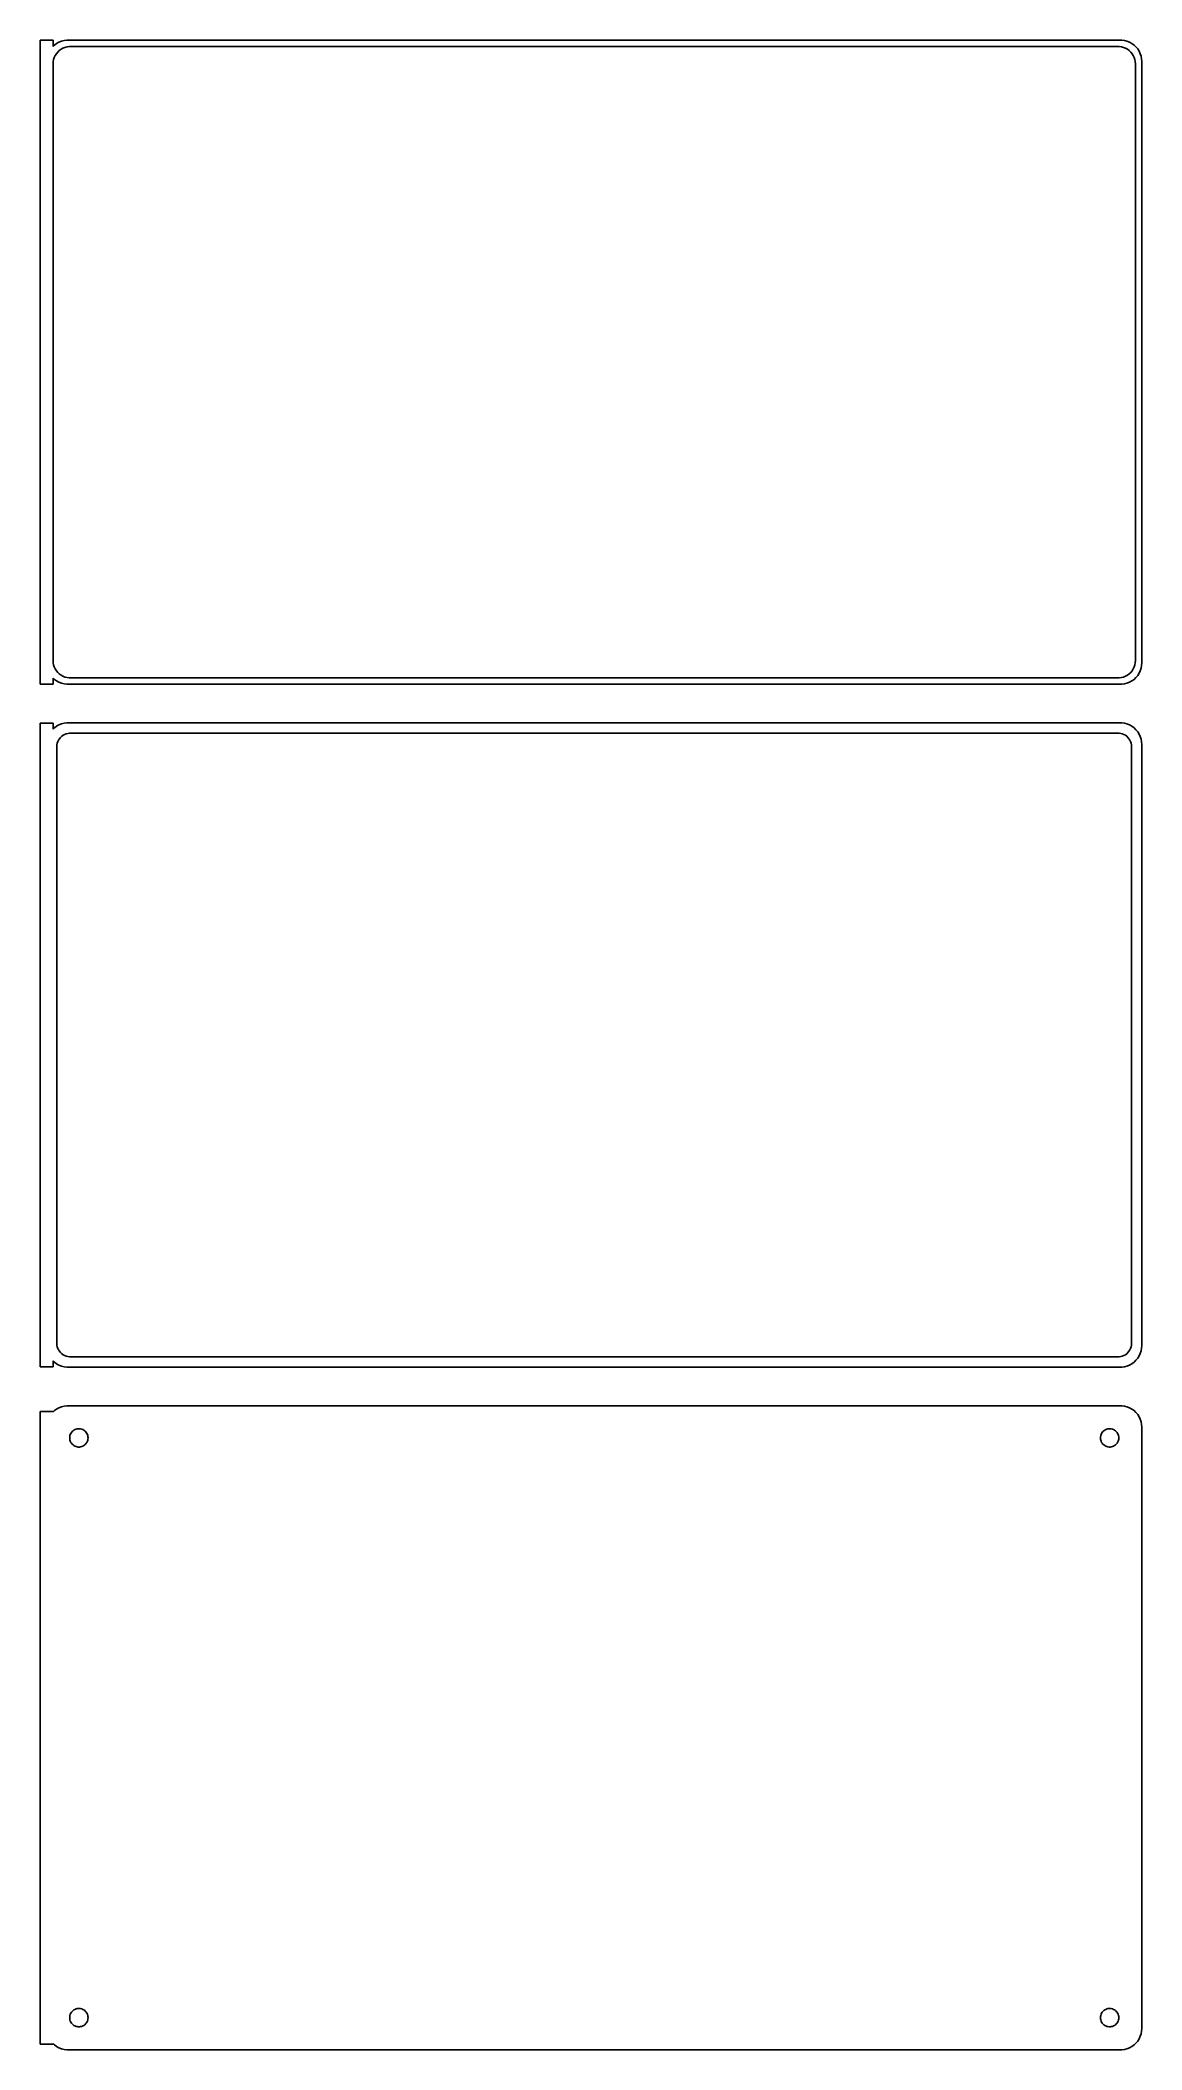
# Model space of a CAD drawing. Header units: metres. Extents: x -129 to 128, y 402 to 870.
import ezdxf

# ---------------------------------------------------------------- set-up
doc = ezdxf.new("R2010")
doc.units = ezdxf.units.M

msp = doc.modelspace()

# ---------------------------------------------------------------- linework, layer by layer
for p, q in [((-126, 869.99), (-129, 869.99)), ((-129, 869.99), (-129, 720.01)), ((-126, 868.559), (-126, 869.99)), ((-125.687, 868.853), (-126, 868.559)), ((-125.874, 865.495), (-125.719, 865.972)), ((-125.719, 865.972), (-125.505, 866.427)), ((-125.179, 869.222), (-125.687, 868.853)), ((-125.505, 866.427), (-125.236, 866.851)), ((-125.236, 866.851), (-124.916, 867.238)), ((-124.629, 869.524), (-125.179, 869.222)), ((-124.916, 867.238), (-124.55, 867.582)), ((-124.045, 869.755), (-124.629, 869.524)), ((-124.55, 867.582), (-124.143, 867.877)), ((-124.143, 867.877), (-123.703, 868.119)), ((-123.437, 869.911), (-124.045, 869.755)), ((-123.703, 868.119), (-123.236, 868.304)), ((-122.814, 869.99), (-123.437, 869.911)), ((-123.236, 868.304), (-122.75, 868.429)), ((122.814, 869.99), (-122.814, 869.99)), ((-122.75, 868.429), (-122.251, 868.492)), ((-122.251, 868.492), (122.251, 868.492)), ((122.251, 868.492), (122.75, 868.429)), ((122.75, 868.429), (123.236, 868.304)), ((123.437, 869.911), (122.814, 869.99)), ((123.236, 868.304), (123.703, 868.119)), ((124.045, 869.755), (123.437, 869.911)), ((123.703, 868.119), (124.143, 867.877)), ((124.629, 869.524), (124.045, 869.755)), ((124.143, 867.877), (124.55, 867.582)), ((124.55, 867.582), (124.916, 867.238)), ((125.179, 869.222), (124.629, 869.524)), ((124.916, 867.238), (125.236, 866.851)), ((125.687, 868.853), (125.179, 869.222)), ((125.236, 866.851), (125.505, 866.427)), ((125.505, 866.427), (125.719, 865.972)), ((126.145, 868.423), (125.687, 868.853)), ((125.719, 865.972), (125.874, 865.495)), ((126.545, 867.939), (126.145, 868.423)), ((126.882, 867.409), (126.545, 867.939)), ((127.149, 866.841), (126.882, 867.409)), ((127.343, 866.243), (127.149, 866.841)), ((127.461, 865.627), (127.343, 866.243)), ((-126, 864.5), (-125.968, 865.001)), ((-126, 725.5), (-126, 864.5)), ((-125.968, 865.001), (-125.874, 865.495)), ((125.874, 865.495), (125.968, 865.001)), ((125.968, 865.001), (126, 864.5)), ((126, 864.5), (126, 725.5)), ((127.5, 865), (127.461, 865.627)), ((127.5, 725), (127.5, 865)), ((-125.968, 724.999), (-126, 725.5)), ((126, 725.5), (125.968, 724.999)), ((-126, 721.441), (-125.687, 721.147)), ((-126, 720.01), (-126, 721.441)), ((-125.874, 724.505), (-125.968, 724.999)), ((-125.719, 724.028), (-125.874, 724.505)), ((-125.505, 723.573), (-125.719, 724.028)), ((-125.687, 721.147), (-125.179, 720.778)), ((-125.236, 723.149), (-125.505, 723.573)), ((-124.916, 722.762), (-125.236, 723.149)), ((-125.179, 720.778), (-124.629, 720.476)), ((-124.55, 722.418), (-124.916, 722.762)), ((-124.143, 722.123), (-124.55, 722.418)), ((-123.703, 721.881), (-124.143, 722.123)), ((-123.236, 721.696), (-123.703, 721.881)), ((-122.75, 721.571), (-123.236, 721.696)), ((-122.251, 721.508), (-122.75, 721.571)), ((122.251, 721.508), (-122.251, 721.508)), ((122.75, 721.571), (122.251, 721.508)), ((123.236, 721.696), (122.75, 721.571)), ((123.703, 721.881), (123.236, 721.696)), ((124.143, 722.123), (123.703, 721.881)), ((124.55, 722.418), (124.143, 722.123)), ((124.916, 722.762), (124.55, 722.418)), ((124.629, 720.476), (125.179, 720.778)), ((125.236, 723.149), (124.916, 722.762)), ((125.179, 720.778), (125.687, 721.147)), ((125.505, 723.573), (125.236, 723.149)), ((125.719, 724.028), (125.505, 723.573)), ((125.687, 721.147), (126.145, 721.577)), ((125.874, 724.505), (125.719, 724.028)), ((125.968, 724.999), (125.874, 724.505)), ((126.145, 721.577), (126.545, 722.061)), ((126.545, 722.061), (126.882, 722.591)), ((126.882, 722.591), (127.149, 723.159)), ((127.149, 723.159), (127.343, 723.757)), ((127.343, 723.757), (127.461, 724.373)), ((127.461, 724.373), (127.5, 725)), ((-129, 720.01), (-126, 720.01)), ((-124.629, 720.476), (-124.045, 720.245)), ((-124.045, 720.245), (-123.437, 720.089)), ((-123.437, 720.089), (-122.814, 720.01)), ((-122.814, 720.01), (122.814, 720.01)), ((122.814, 720.01), (123.437, 720.089)), ((123.437, 720.089), (124.045, 720.245)), ((124.045, 720.245), (124.629, 720.476)), ((-126, 710.979), (-129, 710.979)), ((-129, 710.979), (-129, 561.021)), ((-126, 709.559), (-126, 710.979)), ((-125.687, 709.853), (-126, 709.559)), ((-125.179, 710.222), (-125.687, 709.853)), ((-124.629, 710.524), (-125.179, 710.222)), ((-124.894, 706.646), (-124.728, 707)), ((-124.728, 707), (-124.518, 707.33)), ((-124.045, 710.755), (-124.629, 710.524)), ((-124.518, 707.33), (-124.269, 707.631)), ((-124.269, 707.631), (-123.984, 707.899)), ((-123.437, 710.911), (-124.045, 710.755)), ((-123.984, 707.899), (-123.668, 708.128)), ((-123.668, 708.128), (-123.325, 708.317)), ((-122.814, 710.99), (-123.437, 710.911)), ((-123.325, 708.317), (-122.962, 708.461)), ((-122.962, 708.461), (-122.583, 708.558)), ((122.814, 710.99), (-122.814, 710.99)), ((-122.583, 708.558), (-122.195, 708.607)), ((-122.195, 708.607), (122.195, 708.607)), ((122.195, 708.607), (122.583, 708.558)), ((122.583, 708.558), (122.962, 708.461)), ((123.437, 710.911), (122.814, 710.99)), ((122.962, 708.461), (123.325, 708.317)), ((123.325, 708.317), (123.668, 708.128)), ((124.045, 710.755), (123.437, 710.911)), ((123.668, 708.128), (123.984, 707.899)), ((123.984, 707.899), (124.269, 707.631)), ((124.629, 710.524), (124.045, 710.755)), ((124.269, 707.631), (124.518, 707.33)), ((124.518, 707.33), (124.728, 707)), ((125.179, 710.222), (124.629, 710.524)), ((124.728, 707), (124.894, 706.646)), ((125.687, 709.853), (125.179, 710.222)), ((126.145, 709.423), (125.687, 709.853)), ((126.545, 708.939), (126.145, 709.423)), ((126.882, 708.409), (126.545, 708.939)), ((127.149, 707.841), (126.882, 708.409)), ((127.343, 707.243), (127.149, 707.841)), ((127.461, 706.627), (127.343, 707.243)), ((-125.113, 705.5), (-125.088, 705.89)), ((-125.113, 566.5), (-125.113, 705.5)), ((-125.088, 705.89), (-125.015, 706.274)), ((-125.015, 706.274), (-124.894, 706.646)), ((124.894, 706.646), (125.015, 706.274)), ((125.015, 706.274), (125.088, 705.89)), ((125.088, 705.89), (125.113, 705.5)), ((125.113, 705.5), (125.113, 566.5)), ((127.5, 706), (127.461, 706.627)), ((127.5, 566), (127.5, 706)), ((-125.088, 566.11), (-125.113, 566.5)), ((125.113, 566.5), (125.088, 566.11)), ((-126, 561.021), (-126, 562.441)), ((-126, 562.441), (-125.687, 562.147)), ((-125.687, 562.147), (-125.179, 561.778)), ((-125.179, 561.778), (-124.629, 561.476)), ((-125.015, 565.726), (-125.088, 566.11)), ((-124.894, 565.354), (-125.015, 565.726)), ((-124.728, 565), (-124.894, 565.354)), ((-124.518, 564.67), (-124.728, 565)), ((-124.269, 564.369), (-124.518, 564.67)), ((-123.984, 564.101), (-124.269, 564.369)), ((-123.668, 563.872), (-123.984, 564.101)), ((-123.325, 563.683), (-123.668, 563.872)), ((-122.962, 563.539), (-123.325, 563.683)), ((-122.583, 563.442), (-122.962, 563.539)), ((-122.195, 563.393), (-122.583, 563.442)), ((122.195, 563.393), (-122.195, 563.393)), ((122.583, 563.442), (122.195, 563.393)), ((122.962, 563.539), (122.583, 563.442)), ((123.325, 563.683), (122.962, 563.539)), ((123.668, 563.872), (123.325, 563.683)), ((123.984, 564.101), (123.668, 563.872)), ((124.269, 564.369), (123.984, 564.101)), ((124.518, 564.67), (124.269, 564.369)), ((124.728, 565), (124.518, 564.67)), ((124.629, 561.476), (125.179, 561.778)), ((124.894, 565.354), (124.728, 565)), ((125.015, 565.726), (124.894, 565.354)), ((125.088, 566.11), (125.015, 565.726)), ((125.179, 561.778), (125.687, 562.147)), ((125.687, 562.147), (126.145, 562.577)), ((126.145, 562.577), (126.545, 563.061)), ((126.545, 563.061), (126.882, 563.591)), ((126.882, 563.591), (127.149, 564.159)), ((127.149, 564.159), (127.343, 564.757)), ((127.343, 564.757), (127.461, 565.373)), ((127.461, 565.373), (127.5, 566)), ((-129, 561.021), (-126, 561.021)), ((-124.629, 561.476), (-124.045, 561.245)), ((-124.045, 561.245), (-123.437, 561.089)), ((-123.437, 561.089), (-122.814, 561.01)), ((-122.814, 561.01), (122.814, 561.01)), ((122.814, 561.01), (123.437, 561.089)), ((123.437, 561.089), (124.045, 561.245)), ((124.045, 561.245), (124.629, 561.476)), ((-126, 550.653), (-129, 550.653)), ((-129, 550.653), (-129, 403.347)), ((-125.687, 550.853), (-126, 550.559)), ((-126, 550.559), (-126, 550.653)), ((-125.179, 551.222), (-125.687, 550.853)), ((-124.629, 551.524), (-125.179, 551.222)), ((-124.045, 551.755), (-124.629, 551.524)), ((-123.437, 551.911), (-124.045, 551.755)), ((-122.814, 551.99), (-123.437, 551.911)), ((122.814, 551.99), (-122.814, 551.99)), ((123.437, 551.911), (122.814, 551.99)), ((124.045, 551.755), (123.437, 551.911)), ((124.629, 551.524), (124.045, 551.755)), ((125.179, 551.222), (124.629, 551.524)), ((125.687, 550.853), (125.179, 551.222)), ((126.145, 550.423), (125.687, 550.853)), ((126.545, 549.939), (126.145, 550.423)), ((126.882, 549.409), (126.545, 549.939)), ((127.149, 548.841), (126.882, 549.409)), ((127.343, 548.243), (127.149, 548.841)), ((127.461, 547.627), (127.343, 548.243)), ((127.5, 547), (127.461, 547.627)), ((-122.135, 544.5), (-122.118, 544.768)), ((-122.118, 544.232), (-122.135, 544.5)), ((-122.118, 544.768), (-122.068, 545.031)), ((-122.068, 543.969), (-122.118, 544.232)), ((-122.068, 545.031), (-121.985, 545.286)), ((-121.985, 543.714), (-122.068, 543.969)), ((-121.985, 545.286), (-121.871, 545.529)), ((-121.871, 543.471), (-121.985, 543.714)), ((-121.871, 545.529), (-121.727, 545.755)), ((-121.727, 543.245), (-121.871, 543.471)), ((-121.727, 545.755), (-121.557, 545.962)), ((-121.557, 543.038), (-121.727, 543.245)), ((-121.557, 545.962), (-121.361, 546.145)), ((-121.361, 542.855), (-121.557, 543.038)), ((-121.361, 546.145), (-121.144, 546.303)), ((-121.144, 546.303), (-120.909, 546.432)), ((-120.909, 546.432), (-120.66, 546.531)), ((-120.66, 546.531), (-120.4, 546.597)), ((-120.4, 546.597), (-120.134, 546.631)), ((-120.134, 546.631), (-119.866, 546.631)), ((-119.866, 546.631), (-119.6, 546.597)), ((-119.6, 546.597), (-119.34, 546.531)), ((-119.34, 546.531), (-119.091, 546.432)), ((-119.091, 546.432), (-118.856, 546.303)), ((-118.856, 546.303), (-118.639, 546.145)), ((-118.639, 546.145), (-118.443, 545.962)), ((-118.443, 543.038), (-118.639, 542.855)), ((-118.443, 545.962), (-118.273, 545.755)), ((-118.273, 543.245), (-118.443, 543.038)), ((-118.273, 545.755), (-118.129, 545.529)), ((-118.129, 543.471), (-118.273, 543.245)), ((-118.129, 545.529), (-118.015, 545.286)), ((-118.015, 543.714), (-118.129, 543.471)), ((-118.015, 545.286), (-117.932, 545.031)), ((-117.932, 543.969), (-118.015, 543.714)), ((-117.932, 545.031), (-117.882, 544.768)), ((-117.882, 544.232), (-117.932, 543.969)), ((-117.882, 544.768), (-117.865, 544.5)), ((-117.865, 544.5), (-117.882, 544.232)), ((117.865, 544.5), (117.882, 544.768)), ((117.882, 544.232), (117.865, 544.5)), ((117.882, 544.768), (117.932, 545.031)), ((117.932, 543.969), (117.882, 544.232)), ((117.932, 545.031), (118.015, 545.286)), ((118.015, 543.714), (117.932, 543.969)), ((118.015, 545.286), (118.129, 545.529)), ((118.129, 543.471), (118.015, 543.714)), ((118.129, 545.529), (118.273, 545.755)), ((118.273, 543.245), (118.129, 543.471)), ((118.273, 545.755), (118.443, 545.962)), ((118.443, 543.038), (118.273, 543.245)), ((118.443, 545.962), (118.639, 546.145)), ((118.639, 542.855), (118.443, 543.038)), ((118.639, 546.145), (118.856, 546.303)), ((118.856, 546.303), (119.091, 546.432)), ((119.091, 546.432), (119.34, 546.531)), ((119.34, 546.531), (119.6, 546.597)), ((119.6, 546.597), (119.866, 546.631)), ((119.866, 546.631), (120.134, 546.631)), ((120.134, 546.631), (120.4, 546.597)), ((120.4, 546.597), (120.66, 546.531)), ((120.66, 546.531), (120.909, 546.432)), ((120.909, 546.432), (121.144, 546.303)), ((121.144, 546.303), (121.361, 546.145)), ((121.361, 546.145), (121.557, 545.962)), ((121.557, 543.038), (121.361, 542.855)), ((121.557, 545.962), (121.727, 545.755)), ((121.727, 543.245), (121.557, 543.038)), ((121.727, 545.755), (121.871, 545.529)), ((121.871, 543.471), (121.727, 543.245)), ((121.871, 545.529), (121.985, 545.286)), ((121.985, 543.714), (121.871, 543.471)), ((121.985, 545.286), (122.068, 545.031)), ((122.068, 543.969), (121.985, 543.714)), ((122.068, 545.031), (122.118, 544.768)), ((122.118, 544.232), (122.068, 543.969)), ((122.118, 544.768), (122.135, 544.5)), ((122.135, 544.5), (122.118, 544.232)), ((127.5, 407), (127.5, 547)), ((-121.144, 542.697), (-121.361, 542.855)), ((-120.909, 542.568), (-121.144, 542.697)), ((-120.66, 542.469), (-120.909, 542.568)), ((-120.4, 542.403), (-120.66, 542.469)), ((-120.134, 542.369), (-120.4, 542.403)), ((-119.866, 542.369), (-120.134, 542.369)), ((-119.6, 542.403), (-119.866, 542.369)), ((-119.34, 542.469), (-119.6, 542.403)), ((-119.091, 542.568), (-119.34, 542.469)), ((-118.856, 542.697), (-119.091, 542.568)), ((-118.639, 542.855), (-118.856, 542.697)), ((118.856, 542.697), (118.639, 542.855)), ((119.091, 542.568), (118.856, 542.697)), ((119.34, 542.469), (119.091, 542.568)), ((119.6, 542.403), (119.34, 542.469)), ((119.866, 542.369), (119.6, 542.403)), ((120.134, 542.369), (119.866, 542.369)), ((120.4, 542.403), (120.134, 542.369)), ((120.66, 542.469), (120.4, 542.403)), ((120.909, 542.568), (120.66, 542.469)), ((121.144, 542.697), (120.909, 542.568)), ((121.361, 542.855), (121.144, 542.697)), ((-122.135, 409.5), (-122.118, 409.768)), ((-122.118, 409.232), (-122.135, 409.5)), ((-122.118, 409.768), (-122.068, 410.031)), ((-122.068, 408.969), (-122.118, 409.232)), ((-122.068, 410.031), (-121.985, 410.286)), ((-121.985, 408.714), (-122.068, 408.969)), ((-121.985, 410.286), (-121.871, 410.529)), ((-121.871, 408.471), (-121.985, 408.714)), ((-121.871, 410.529), (-121.727, 410.755)), ((-121.727, 408.245), (-121.871, 408.471)), ((-121.727, 410.755), (-121.557, 410.962)), ((-121.557, 408.038), (-121.727, 408.245)), ((-121.557, 410.962), (-121.361, 411.145)), ((-121.361, 407.855), (-121.557, 408.038)), ((-121.361, 411.145), (-121.144, 411.303)), ((-121.144, 407.697), (-121.361, 407.855)), ((-121.144, 411.303), (-120.909, 411.432)), ((-120.909, 407.568), (-121.144, 407.697)), ((-120.909, 411.432), (-120.66, 411.531)), ((-120.66, 407.469), (-120.909, 407.568)), ((-120.66, 411.531), (-120.4, 411.597)), ((-120.4, 407.403), (-120.66, 407.469)), ((-120.4, 411.597), (-120.134, 411.631)), ((-120.134, 407.369), (-120.4, 407.403)), ((-120.134, 411.631), (-119.866, 411.631)), ((-119.866, 407.369), (-120.134, 407.369)), ((-119.866, 411.631), (-119.6, 411.597)), ((-119.6, 407.403), (-119.866, 407.369)), ((-119.6, 411.597), (-119.34, 411.531)), ((-119.34, 407.469), (-119.6, 407.403)), ((-119.34, 411.531), (-119.091, 411.432)), ((-119.091, 407.568), (-119.34, 407.469)), ((-119.091, 411.432), (-118.856, 411.303)), ((-118.856, 407.697), (-119.091, 407.568)), ((-118.856, 411.303), (-118.639, 411.145)), ((-118.639, 407.855), (-118.856, 407.697)), ((-118.639, 411.145), (-118.443, 410.962)), ((-118.443, 408.038), (-118.639, 407.855)), ((-118.443, 410.962), (-118.273, 410.755)), ((-118.273, 408.245), (-118.443, 408.038)), ((-118.273, 410.755), (-118.129, 410.529)), ((-118.129, 408.471), (-118.273, 408.245)), ((-118.129, 410.529), (-118.015, 410.286)), ((-118.015, 408.714), (-118.129, 408.471)), ((-118.015, 410.286), (-117.932, 410.031)), ((-117.932, 408.969), (-118.015, 408.714)), ((-117.932, 410.031), (-117.882, 409.768)), ((-117.882, 409.232), (-117.932, 408.969)), ((-117.882, 409.768), (-117.865, 409.5)), ((-117.865, 409.5), (-117.882, 409.232)), ((117.865, 409.5), (117.882, 409.768)), ((117.882, 409.232), (117.865, 409.5)), ((117.882, 409.768), (117.932, 410.031)), ((117.932, 408.969), (117.882, 409.232)), ((117.932, 410.031), (118.015, 410.286)), ((118.015, 408.714), (117.932, 408.969)), ((118.015, 410.286), (118.129, 410.529)), ((118.129, 408.471), (118.015, 408.714)), ((118.129, 410.529), (118.273, 410.755)), ((118.273, 408.245), (118.129, 408.471)), ((118.273, 410.755), (118.443, 410.962)), ((118.443, 408.038), (118.273, 408.245)), ((118.443, 410.962), (118.639, 411.145)), ((118.639, 407.855), (118.443, 408.038)), ((118.639, 411.145), (118.856, 411.303)), ((118.856, 407.697), (118.639, 407.855)), ((118.856, 411.303), (119.091, 411.432)), ((119.091, 407.568), (118.856, 407.697)), ((119.091, 411.432), (119.34, 411.531)), ((119.34, 407.469), (119.091, 407.568)), ((119.34, 411.531), (119.6, 411.597)), ((119.6, 407.403), (119.34, 407.469)), ((119.6, 411.597), (119.866, 411.631)), ((119.866, 407.369), (119.6, 407.403)), ((119.866, 411.631), (120.134, 411.631)), ((120.134, 407.369), (119.866, 407.369)), ((120.134, 411.631), (120.4, 411.597)), ((120.4, 407.403), (120.134, 407.369)), ((120.4, 411.597), (120.66, 411.531)), ((120.66, 407.469), (120.4, 407.403)), ((120.66, 411.531), (120.909, 411.432)), ((120.909, 407.568), (120.66, 407.469)), ((120.909, 411.432), (121.144, 411.303)), ((121.144, 407.697), (120.909, 407.568)), ((121.144, 411.303), (121.361, 411.145)), ((121.361, 407.855), (121.144, 407.697)), ((121.361, 411.145), (121.557, 410.962)), ((121.557, 408.038), (121.361, 407.855)), ((121.557, 410.962), (121.727, 410.755)), ((121.727, 408.245), (121.557, 408.038)), ((121.727, 410.755), (121.871, 410.529)), ((121.871, 408.471), (121.727, 408.245)), ((121.871, 410.529), (121.985, 410.286)), ((121.985, 408.714), (121.871, 408.471)), ((121.985, 410.286), (122.068, 410.031)), ((122.068, 408.969), (121.985, 408.714)), ((122.068, 410.031), (122.118, 409.768)), ((122.118, 409.232), (122.068, 408.969)), ((122.118, 409.768), (122.135, 409.5)), ((122.135, 409.5), (122.118, 409.232)), ((-129, 403.347), (-126, 403.347)), ((-126, 403.347), (-126, 403.441)), ((-126, 403.441), (-125.687, 403.147)), ((-125.687, 403.147), (-125.179, 402.778)), ((-125.179, 402.778), (-124.629, 402.476)), ((-124.629, 402.476), (-124.045, 402.245)), ((124.045, 402.245), (124.629, 402.476)), ((124.629, 402.476), (125.179, 402.778)), ((125.179, 402.778), (125.687, 403.147)), ((125.687, 403.147), (126.145, 403.577)), ((126.145, 403.577), (126.545, 404.061)), ((126.545, 404.061), (126.882, 404.591)), ((126.882, 404.591), (127.149, 405.159)), ((127.149, 405.159), (127.343, 405.757)), ((127.343, 405.757), (127.461, 406.373)), ((127.461, 406.373), (127.5, 407)), ((-124.045, 402.245), (-123.437, 402.089)), ((-123.437, 402.089), (-122.814, 402.01)), ((-122.814, 402.01), (122.814, 402.01)), ((122.814, 402.01), (123.437, 402.089)), ((123.437, 402.089), (124.045, 402.245))]:
    msp.add_line(p, q)

doc.saveas('drawing.dxf')
